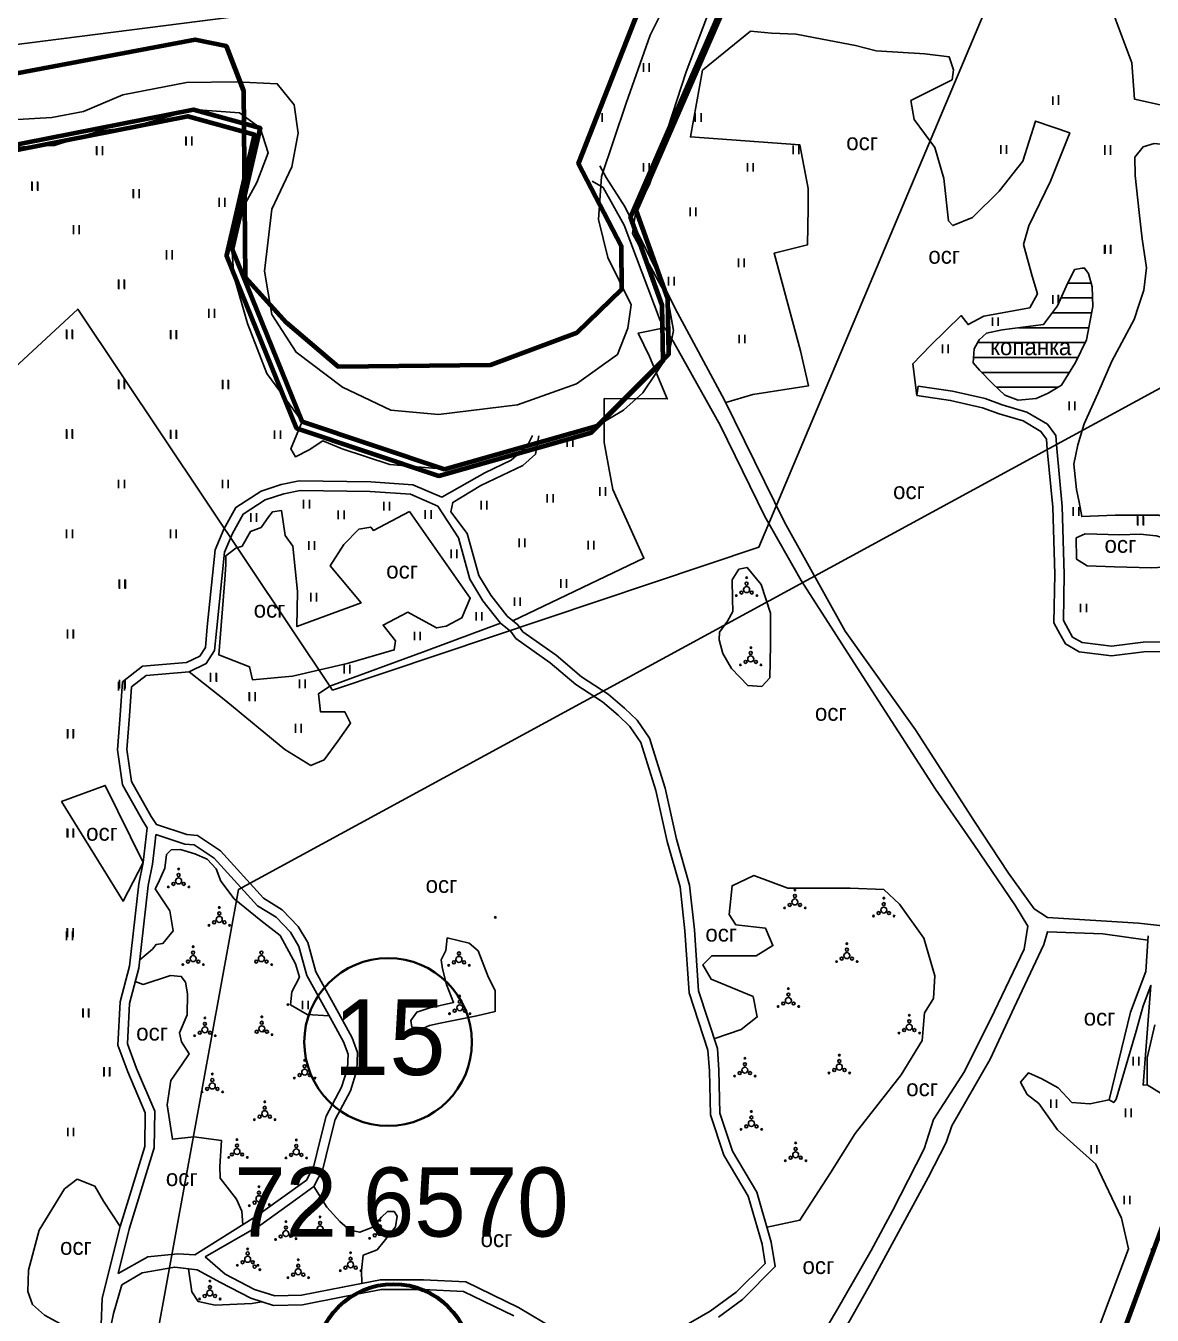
# Model space of a CAD drawing. Header units: millimetres. Extents: x 1378883 to 1389513, y 5662980 to 5673292.
# Drawn here: x 1384450 to 1384923, y 5669167 to 5669708 of the extents above; entities that cross this region are included whole.
import ezdxf
from ezdxf.enums import TextEntityAlignment as Align

# ---------------------------------------------------------------- set-up
doc = ezdxf.new("R2010")
doc.units = ezdxf.units.MM
doc.layers.add('_5Інше', color=252, linetype='Continuous', lineweight=25)
for name, color, linetype in [('N-raion', 1, 'Continuous'), ('zona', 3, 'Continuous'), ('вулиці', 7, 'Continuous'), ('КартаСкан', 252, 'Continuous'), ('межа по генплану', 7, 'Continuous'), ('район', 6, 'Continuous')]:
    doc.layers.add(name, color=color, linetype=linetype)
picture_1 = doc.add_image_def('image1.tif', size_in_pixel=(29607, 29619))

# ---------------------------------------------------------------- blocks, each defined once
blk = doc.blocks.new('Турія')
at = {"layer": '_5Інше', "color": 5}
for points in [[(47498.65, 27418.29), (47521.91, 27419.24), (47540.9, 27425.41), (47553.71, 27426.83), (47580.29, 27434.43), (47599.69, 27432.92), (47608.3, 27426.7), (47611.65, 27416.19), (47606.86, 27403.76), (47600.65, 27392.29), (47596.34, 27378.43), (47597.3, 27364.57), (47603.04, 27344.5), (47611.17, 27323.47), (47625.99, 27303.4), (47621.21, 27291.92), (47623.12, 27288.58), (47628.86, 27291.45), (47634.6, 27295.27), (47642.73, 27291.92), (47662.81, 27285.23), (47685.76, 27283.32), (47707.76, 27289.06), (47731.19, 27296.23), (47749.84, 27301.48), (47760.83, 27308.17), (47768.96, 27315.34), (47779.96, 27331.59), (47781.87, 27341.63), (47779.48, 27355.01), (47764.66, 27382.26), (47766.09, 27391.81), (47771.83, 27402.81), (47787.13, 27450.12), (47797.65, 27477.84)], [(47783.01, 27487.56), (47772.03, 27465.62), (47761.93, 27437.09), (47751.7, 27406.25), (47750.37, 27388.12), (47754.35, 27372.21), (47764.08, 27352.32), (47762.76, 27342.59), (47758.33, 27331.54), (47741.08, 27319.16), (47716.32, 27310.32), (47683.14, 27306.34), (47663.24, 27308.11), (47642.9, 27317.83), (47623.44, 27332.42), (47613.26, 27348.34), (47610.17, 27366.46), (47613.26, 27392.55), (47621.67, 27410.23), (47624.32, 27424.37), (47622.55, 27436.31), (47615.47, 27445.15), (47598.23, 27446.04), (47577.44, 27445.67), (47550.71, 27440.58), (47534.16, 27433.58), (47520.8, 27431.03), (47503.93, 27430.08)]]:
    blk.add_lwpolyline(points, dxfattribs=at)
blk = doc.blocks.new('ТуріяПрибер')
at = {"layer": '_5Інше', "color": 160}
for points in [[(47740, 27508), (47474, 27474), (47179, 27319), (46966, 26847), (47023, 26821), (47000, 26754), (46939, 26743), (46974, 26633), (46879, 26481), (46913, 26470), (46880, 26373), (46921, 26348)], [(46768, 24208), (46922, 24778), (46918, 24781), (46924, 24984), (46963, 24986), (46960, 25058), (46917, 25059), (46916, 25122), (47042, 25306), (47065, 25943), (47093, 25540), (47164, 25902), (47092, 25992), (47088, 26106), (46993, 26442), (47127, 26627), (47198, 27064), (47524, 27366), (47631, 27206), (47810, 27266), (47842, 27342), (47995, 27705)]]:
    blk.add_lwpolyline(points, dxfattribs=at)
blk = doc.blocks.new('ТуріяВодоох')
at = {"layer": '_5Інше', "color": 140}
blk.add_lwpolyline([(48682, 27510), (48729, 27348), (48132, 27408), (47610, 27124), (47504, 26544), (47282, 26450), (47208, 26336), (47222, 26234), (47363, 26200), (47363, 26078), (47280, 26086), (47240, 25798), (47150, 25804), (47109, 25544), (47065, 25543), (47056, 25444), (47121, 25294), (47100, 25160), (46916, 25122), (46917, 25059), (46964, 25058), (46928, 24645), (46824, 24304)], dxfattribs=at)

msp = doc.modelspace()

# ---------------------------------------------------------------- hatches: boundary and pattern name
at = {"layer": 'вулиці'}
h = msp.add_hatch(dxfattribs=at)
h.set_pattern_fill('LINE', scale=50, style=0)
h.set_pattern_definition([(0, (1336914.5845, 5642237.546), (0, 6.25), [])])
h.paths.add_polyline_path([(1384890.36, 5669566.67), (1384894.9, 5669576.16), (1384897.59, 5669590.17), (1384897.31, 5669598.52), (1384895.75, 5669604.04), (1384893.91, 5669606.45), (1384889.94, 5669605.74), (1384886.4, 5669598.66), (1384882.71, 5669590.45), (1384876.9, 5669582.67), (1384859.61, 5669580.4), (1384852.95, 5669578.99), (1384849.84, 5669576.16), (1384847.85, 5669572.47), (1384847.43, 5669566.53), (1384849.98, 5669563.42), (1384855.65, 5669557.75), (1384860.61, 5669552.94), (1384866.27, 5669550.82), (1384873.78, 5669551.52), (1384878.89, 5669553.79), (1384884.41, 5669557.19)])

# ---------------------------------------------------------------- linework, layer by layer
at = {"layer": 'N-raion', "color": 1, "lineweight": 35}
msp.add_circle((1384601.72, 5669281.36), 35.2, dxfattribs=at)
at = {"layer": 'zona', "color": 3, "lineweight": 60}
msp.add_circle((1384603.96, 5669147.21), 32.54, dxfattribs=at)
at = {"layer": 'вулиці', "color": 7}
for p, q in [((1384708.9, 5669688.77), (1384708.9, 5669692.37)), ((1384711.3, 5669688.77), (1384711.3, 5669692.37)), ((1384880.81, 5669674.84), (1384880.81, 5669678.44)), ((1384883.21, 5669674.84), (1384883.21, 5669678.44)), ((1384883.21, 5669674.84), (1384883.21, 5669678.44)), ((1384883.23, 5669675.34), (1384883.23, 5669678.94)), ((1384689.21, 5669667.76), (1384689.21, 5669671.36)), ((1384691.61, 5669667.76), (1384691.61, 5669671.36)), ((1384730.71, 5669667.82), (1384730.71, 5669671.42)), ((1384733.11, 5669667.82), (1384733.11, 5669671.42)), ((1384771.76, 5669654.18), (1384771.76, 5669657.78)), ((1384774.16, 5669654.18), (1384774.16, 5669657.78)), ((1384859.01, 5669654.38), (1384859.01, 5669657.98)), ((1384861.41, 5669654.38), (1384861.41, 5669657.98)), ((1384902.62, 5669653.88), (1384902.62, 5669657.48)), ((1384902.62, 5669653.88), (1384902.62, 5669657.48)), ((1384902.65, 5669654.38), (1384902.65, 5669657.98)), ((1384905.02, 5669653.88), (1384905.02, 5669657.48)), ((1384905.02, 5669653.88), (1384905.02, 5669657.48)), ((1384905.05, 5669654.38), (1384905.05, 5669657.98)), ((1384708.93, 5669646.85), (1384708.93, 5669650.45)), ((1384711.33, 5669646.85), (1384711.33, 5669650.45)), ((1384752.57, 5669646.85), (1384752.57, 5669650.45)), ((1384752.57, 5669646.85), (1384752.57, 5669650.45)), ((1384754.97, 5669646.85), (1384754.97, 5669650.45)), ((1384754.97, 5669646.85), (1384754.97, 5669650.45)), ((1384728.53, 5669628.21), (1384728.53, 5669631.81)), ((1384728.53, 5669628.21), (1384728.53, 5669631.81)), ((1384730.93, 5669628.21), (1384730.93, 5669631.81)), ((1384730.93, 5669628.21), (1384730.93, 5669631.81)), ((1384902.57, 5669612.36), (1384902.57, 5669615.96)), ((1384902.75, 5669612.49), (1384902.75, 5669616.09)), ((1384902.75, 5669612.49), (1384902.75, 5669616.09)), ((1384904.97, 5669612.36), (1384904.97, 5669615.96)), ((1384905.15, 5669612.49), (1384905.15, 5669616.09)), ((1384905.15, 5669612.49), (1384905.15, 5669616.09)), ((1384748.78, 5669606.72), (1384748.78, 5669610.32)), ((1384748.78, 5669606.72), (1384748.78, 5669610.32)), ((1384751.18, 5669606.72), (1384751.18, 5669610.32)), ((1384751.18, 5669606.72), (1384751.18, 5669610.32)), ((1384719.39, 5669599.06), (1384719.39, 5669602.66)), ((1384719.39, 5669599.06), (1384719.39, 5669602.66)), ((1384721.79, 5669599.06), (1384721.79, 5669602.66)), ((1384721.79, 5669599.06), (1384721.79, 5669602.66)), ((1384880.76, 5669591.4), (1384880.76, 5669595)), ((1384882.99, 5669591.56), (1384882.99, 5669595.16)), ((1384883.16, 5669591.4), (1384883.16, 5669595)), ((1384855.52, 5669582.07), (1384855.52, 5669585.67)), ((1384855.52, 5669582.07), (1384855.52, 5669585.67)), ((1384857.92, 5669582.07), (1384857.92, 5669585.67)), ((1384857.92, 5669582.07), (1384857.92, 5669585.67)), ((1384749.06, 5669574.76), (1384749.06, 5669578.36)), ((1384749.06, 5669574.76), (1384749.06, 5669578.36)), ((1384751.46, 5669574.76), (1384751.46, 5669578.36)), ((1384751.46, 5669574.76), (1384751.46, 5669578.36)), ((1384834.5, 5669570.61), (1384834.5, 5669574.21)), ((1384834.5, 5669570.61), (1384834.5, 5669574.21)), ((1384836.9, 5669570.61), (1384836.9, 5669574.21)), ((1384836.9, 5669570.61), (1384836.9, 5669574.21)), ((1384887.64, 5669546.74), (1384887.64, 5669550.34)), ((1384887.64, 5669546.74), (1384887.64, 5669550.34)), ((1384890.04, 5669546.74), (1384890.04, 5669550.34)), ((1384890.04, 5669546.74), (1384890.04, 5669550.34)), ((1384889.29, 5669502.35), (1384889.29, 5669505.95)), ((1384889.29, 5669502.35), (1384889.29, 5669505.95)), ((1384891.69, 5669502.35), (1384891.69, 5669505.95)), ((1384891.69, 5669502.35), (1384891.69, 5669505.95)), ((1384916.38, 5669498.51), (1384916.38, 5669502.11)), ((1384916.45, 5669498.27), (1384916.45, 5669501.87)), ((1384918.78, 5669498.51), (1384918.78, 5669502.11)), ((1384918.85, 5669498.27), (1384918.85, 5669501.87)), ((1384892.49, 5669461.82), (1384892.49, 5669465.42)), ((1384892.49, 5669461.82), (1384892.49, 5669465.42)), ((1384894.89, 5669461.82), (1384894.89, 5669465.42)), ((1384894.89, 5669461.82), (1384894.89, 5669465.42)), ((1384565.81, 5669295.1), (1384565.81, 5669298.7)), ((1384568.21, 5669295.1), (1384568.21, 5669298.7)), ((1384914.53, 5669271.49), (1384914.53, 5669275.09)), ((1384916.93, 5669271.49), (1384916.93, 5669275.09)), ((1384879.98, 5669253.69), (1384879.98, 5669257.29)), ((1384882.38, 5669253.69), (1384882.38, 5669257.29)), ((1384911.28, 5669249.83), (1384911.28, 5669253.43)), ((1384913.68, 5669249.83), (1384913.68, 5669253.43)), ((1384896.87, 5669234.5), (1384896.87, 5669238.1)), ((1384899.27, 5669234.5), (1384899.27, 5669238.1)), ((1384910.76, 5669213.23), (1384910.76, 5669216.83)), ((1384913.16, 5669213.23), (1384913.16, 5669216.83)), ((1384922.21, 5669191.1), (1384922.21, 5669194.7))]:
    msp.add_line(p, q, dxfattribs=at)
at = {"layer": 'вулиці', "color": 7, "lineweight": -2}
for p, q in [((1384479.35, 5669653.98), (1384479.35, 5669657.58)), ((1384479.4, 5669653.74), (1384479.4, 5669657.34)), ((1384481.75, 5669653.98), (1384481.75, 5669657.58)), ((1384481.8, 5669653.74), (1384481.8, 5669657.34)), ((1384516.84, 5669658.02), (1384516.84, 5669661.62)), ((1384516.89, 5669657.78), (1384516.89, 5669661.38)), ((1384519.24, 5669658.02), (1384519.24, 5669661.62)), ((1384519.29, 5669657.78), (1384519.29, 5669661.38)), ((1384452.16, 5669639.09), (1384452.16, 5669642.69)), ((1384452.2, 5669638.85), (1384452.2, 5669642.45)), ((1384454.56, 5669639.09), (1384454.56, 5669642.69)), ((1384454.6, 5669638.85), (1384454.6, 5669642.45)), ((1384494.74, 5669635.94), (1384494.74, 5669639.54)), ((1384494.79, 5669635.7), (1384494.79, 5669639.3)), ((1384497.14, 5669635.94), (1384497.14, 5669639.54)), ((1384497.19, 5669635.7), (1384497.19, 5669639.3)), ((1384530.75, 5669632.29), (1384530.75, 5669635.89)), ((1384530.8, 5669632.05), (1384530.8, 5669635.65)), ((1384533.15, 5669632.29), (1384533.15, 5669635.89)), ((1384533.2, 5669632.05), (1384533.2, 5669635.65)), ((1384469.58, 5669620.77), (1384469.58, 5669624.37)), ((1384469.63, 5669620.53), (1384469.63, 5669624.13)), ((1384471.98, 5669620.77), (1384471.98, 5669624.37)), ((1384472.03, 5669620.53), (1384472.03, 5669624.13)), ((1384508.66, 5669610.22), (1384508.66, 5669613.82)), ((1384508.7, 5669609.98), (1384508.7, 5669613.58)), ((1384511.06, 5669610.22), (1384511.06, 5669613.82)), ((1384511.1, 5669609.98), (1384511.1, 5669613.58)), ((1384488.52, 5669597.94), (1384488.52, 5669601.54)), ((1384488.52, 5669597.94), (1384488.52, 5669601.54)), ((1384488.57, 5669597.7), (1384488.57, 5669601.3)), ((1384488.57, 5669597.7), (1384488.57, 5669601.3)), ((1384488.62, 5669597.82), (1384488.62, 5669601.42)), ((1384488.62, 5669597.46), (1384488.62, 5669601.06)), ((1384490.92, 5669597.94), (1384490.92, 5669601.54)), ((1384490.92, 5669597.94), (1384490.92, 5669601.54)), ((1384490.97, 5669597.7), (1384490.97, 5669601.3)), ((1384490.97, 5669597.7), (1384490.97, 5669601.3)), ((1384491.02, 5669597.82), (1384491.02, 5669601.42)), ((1384491.02, 5669597.46), (1384491.02, 5669601.06)), ((1384526.42, 5669585.67), (1384526.42, 5669589.27)), ((1384526.46, 5669585.43), (1384526.46, 5669589.03)), ((1384528.82, 5669585.67), (1384528.82, 5669589.27)), ((1384528.86, 5669585.43), (1384528.86, 5669589.03)), ((1384466.7, 5669576.98), (1384466.7, 5669580.58)), ((1384466.75, 5669576.74), (1384466.75, 5669580.34)), ((1384466.75, 5669576.74), (1384466.75, 5669580.34)), ((1384466.8, 5669576.5), (1384466.8, 5669580.1)), ((1384466.8, 5669576.5), (1384466.8, 5669580.1)), ((1384466.85, 5669576.63), (1384466.85, 5669580.23)), ((1384469.1, 5669576.98), (1384469.1, 5669580.58)), ((1384469.15, 5669576.74), (1384469.15, 5669580.34)), ((1384469.15, 5669576.74), (1384469.15, 5669580.34)), ((1384469.2, 5669576.5), (1384469.2, 5669580.1)), ((1384469.2, 5669576.5), (1384469.2, 5669580.1)), ((1384469.25, 5669576.63), (1384469.25, 5669580.23)), ((1384510.39, 5669576.74), (1384510.39, 5669580.34)), ((1384510.43, 5669576.5), (1384510.43, 5669580.1)), ((1384510.43, 5669576.5), (1384510.43, 5669580.1)), ((1384510.48, 5669576.63), (1384510.48, 5669580.23)), ((1384512.79, 5669576.74), (1384512.79, 5669580.34)), ((1384512.83, 5669576.5), (1384512.83, 5669580.1)), ((1384512.83, 5669576.5), (1384512.83, 5669580.1)), ((1384512.88, 5669576.63), (1384512.88, 5669580.23)), ((1384488.52, 5669556.03), (1384488.52, 5669559.63)), ((1384488.57, 5669555.79), (1384488.57, 5669559.39)), ((1384488.57, 5669555.79), (1384488.57, 5669559.39)), ((1384488.57, 5669555.79), (1384488.57, 5669559.39)), ((1384488.62, 5669555.55), (1384488.62, 5669559.15)), ((1384488.66, 5669555.67), (1384488.66, 5669559.27)), ((1384490.92, 5669556.03), (1384490.92, 5669559.63)), ((1384490.97, 5669555.79), (1384490.97, 5669559.39)), ((1384490.97, 5669555.79), (1384490.97, 5669559.39)), ((1384490.97, 5669555.79), (1384490.97, 5669559.39)), ((1384491.02, 5669555.55), (1384491.02, 5669559.15)), ((1384491.06, 5669555.67), (1384491.06, 5669559.27)), ((1384532.21, 5669555.79), (1384532.21, 5669559.39)), ((1384532.21, 5669555.79), (1384532.21, 5669559.39)), ((1384532.21, 5669555.79), (1384532.21, 5669559.39)), ((1384532.25, 5669555.55), (1384532.25, 5669559.15)), ((1384532.3, 5669555.67), (1384532.3, 5669559.27)), ((1384534.61, 5669555.79), (1384534.61, 5669559.39)), ((1384534.61, 5669555.79), (1384534.61, 5669559.39)), ((1384534.61, 5669555.79), (1384534.61, 5669559.39)), ((1384534.61, 5669555.79), (1384534.61, 5669559.39)), ((1384534.65, 5669555.55), (1384534.65, 5669559.15)), ((1384534.7, 5669555.67), (1384534.7, 5669559.27)), ((1384466.7, 5669535.07), (1384466.7, 5669538.67)), ((1384466.75, 5669534.83), (1384466.75, 5669538.43)), ((1384466.8, 5669534.59), (1384466.8, 5669538.19)), ((1384469.1, 5669535.07), (1384469.1, 5669538.67)), ((1384469.15, 5669534.83), (1384469.15, 5669538.43)), ((1384469.2, 5669534.59), (1384469.2, 5669538.19)), ((1384510.39, 5669534.83), (1384510.39, 5669538.43)), ((1384510.43, 5669534.59), (1384510.43, 5669538.19)), ((1384512.79, 5669534.83), (1384512.79, 5669538.43)), ((1384512.83, 5669534.59), (1384512.83, 5669538.19)), ((1384554.07, 5669534.59), (1384554.07, 5669538.19)), ((1384554.07, 5669534.59), (1384554.07, 5669538.19)), ((1384556.47, 5669534.59), (1384556.47, 5669538.19)), ((1384556.47, 5669534.59), (1384556.47, 5669538.19)), ((1384676.87, 5669531.35), (1384676.87, 5669534.95)), ((1384679.27, 5669531.35), (1384679.27, 5669534.95)), ((1384488.57, 5669513.88), (1384488.57, 5669517.48)), ((1384490.97, 5669513.88), (1384490.97, 5669517.48)), ((1384532.21, 5669513.88), (1384532.21, 5669517.48)), ((1384532.21, 5669513.88), (1384532.21, 5669517.48)), ((1384534.61, 5669513.88), (1384534.61, 5669517.48)), ((1384534.61, 5669513.88), (1384534.61, 5669517.48)), ((1384668.56, 5669507.87), (1384668.56, 5669511.47)), ((1384670.96, 5669507.87), (1384670.96, 5669511.47)), ((1384690.64, 5669510.72), (1384690.64, 5669514.32)), ((1384693.04, 5669510.72), (1384693.04, 5669514.32)), ((1384566.25, 5669505.46), (1384566.25, 5669509.06)), ((1384568.65, 5669505.46), (1384568.65, 5669509.06)), ((1384599.95, 5669504.59), (1384599.95, 5669508.19)), ((1384602.35, 5669504.59), (1384602.35, 5669508.19)), ((1384640.79, 5669505.03), (1384640.79, 5669508.63)), ((1384643.19, 5669505.03), (1384643.19, 5669508.63)), ((1384544.07, 5669499.81), (1384544.07, 5669503.41)), ((1384546.47, 5669499.81), (1384546.47, 5669503.41)), ((1384580.81, 5669500.9), (1384580.81, 5669504.5)), ((1384583.21, 5669500.9), (1384583.21, 5669504.5)), ((1384617.34, 5669501.11), (1384617.34, 5669504.71)), ((1384619.74, 5669501.11), (1384619.74, 5669504.71)), ((1384466.75, 5669492.92), (1384466.75, 5669496.52)), ((1384469.15, 5669492.92), (1384469.15, 5669496.52)), ((1384510.39, 5669492.92), (1384510.39, 5669496.52)), ((1384512.79, 5669492.92), (1384512.79, 5669496.52)), ((1384568.42, 5669488.08), (1384568.42, 5669491.68)), ((1384570.82, 5669488.08), (1384570.82, 5669491.68)), ((1384656.69, 5669489.14), (1384656.69, 5669492.74)), ((1384659.09, 5669489.14), (1384659.09, 5669492.74)), ((1384685.65, 5669488.19), (1384685.65, 5669491.79)), ((1384688.05, 5669488.19), (1384688.05, 5669491.79)), ((1384628.21, 5669484.61), (1384628.21, 5669488.21)), ((1384630.61, 5669484.61), (1384630.61, 5669488.21)), ((1384488.74, 5669472.04), (1384488.74, 5669475.64)), ((1384488.89, 5669471.96), (1384488.89, 5669475.56)), ((1384488.89, 5669471.96), (1384488.89, 5669475.56)), ((1384488.94, 5669471.72), (1384488.94, 5669475.32)), ((1384488.94, 5669471.72), (1384488.94, 5669475.32)), ((1384488.94, 5669471.72), (1384488.94, 5669475.32)), ((1384488.99, 5669471.84), (1384488.99, 5669475.44)), ((1384491.14, 5669472.04), (1384491.14, 5669475.64)), ((1384491.29, 5669471.96), (1384491.29, 5669475.56)), ((1384491.29, 5669471.96), (1384491.29, 5669475.56)), ((1384491.34, 5669471.72), (1384491.34, 5669475.32)), ((1384491.34, 5669471.72), (1384491.34, 5669475.32)), ((1384491.34, 5669471.72), (1384491.34, 5669475.32)), ((1384491.34, 5669471.72), (1384491.34, 5669475.32)), ((1384491.39, 5669471.84), (1384491.39, 5669475.44)), ((1384674.26, 5669472.07), (1384674.26, 5669475.67)), ((1384676.66, 5669472.07), (1384676.66, 5669475.67)), ((1384569.29, 5669466.36), (1384569.29, 5669469.96)), ((1384571.69, 5669466.36), (1384571.69, 5669469.96)), ((1384654.79, 5669464.48), (1384654.79, 5669468.08)), ((1384657.19, 5669464.48), (1384657.19, 5669468.08)), ((1384638.64, 5669458.33), (1384638.64, 5669461.93)), ((1384641.04, 5669458.33), (1384641.04, 5669461.93)), ((1384467.07, 5669451), (1384467.07, 5669454.6)), ((1384467.07, 5669451), (1384467.07, 5669454.6)), ((1384467.07, 5669451), (1384467.07, 5669454.6)), ((1384467.12, 5669450.76), (1384467.12, 5669454.36)), ((1384467.17, 5669450.89), (1384467.17, 5669454.49)), ((1384469.47, 5669451), (1384469.47, 5669454.6)), ((1384469.47, 5669451), (1384469.47, 5669454.6)), ((1384469.47, 5669451), (1384469.47, 5669454.6)), ((1384469.47, 5669451), (1384469.47, 5669454.6)), ((1384469.52, 5669450.76), (1384469.52, 5669454.36)), ((1384469.57, 5669450.89), (1384469.57, 5669454.49)), ((1384612.77, 5669450.08), (1384612.77, 5669453.68)), ((1384615.17, 5669450.08), (1384615.17, 5669453.68)), ((1384527.17, 5669432.84), (1384527.17, 5669436.44)), ((1384527.21, 5669432.6), (1384527.21, 5669436.2)), ((1384529.57, 5669432.84), (1384529.57, 5669436.44)), ((1384529.61, 5669432.6), (1384529.61, 5669436.2)), ((1384583.2, 5669436.18), (1384583.2, 5669439.78)), ((1384585.6, 5669436.18), (1384585.6, 5669439.78)), ((1384488.57, 5669428.97), (1384488.57, 5669432.57)), ((1384488.57, 5669428.97), (1384488.57, 5669432.57)), ((1384488.94, 5669429.81), (1384488.94, 5669433.41)), ((1384488.94, 5669429.81), (1384488.94, 5669433.41)), ((1384490.97, 5669428.97), (1384490.97, 5669432.57)), ((1384490.97, 5669428.97), (1384490.97, 5669432.57)), ((1384491.34, 5669429.81), (1384491.34, 5669433.41)), ((1384491.34, 5669429.81), (1384491.34, 5669433.41)), ((1384564.49, 5669430.02), (1384564.49, 5669433.62)), ((1384566.89, 5669430.02), (1384566.89, 5669433.62)), ((1384543.44, 5669424.71), (1384543.44, 5669428.31)), ((1384543.49, 5669424.47), (1384543.49, 5669428.07)), ((1384545.84, 5669424.71), (1384545.84, 5669428.31)), ((1384545.89, 5669424.47), (1384545.89, 5669428.07)), ((1384562.78, 5669411.37), (1384562.78, 5669414.97)), ((1384562.83, 5669411.13), (1384562.83, 5669414.73)), ((1384565.18, 5669411.37), (1384565.18, 5669414.97)), ((1384565.23, 5669411.13), (1384565.23, 5669414.73)), ((1384467.07, 5669409.09), (1384467.07, 5669412.69)), ((1384467.07, 5669409.09), (1384467.07, 5669412.69)), ((1384467.12, 5669408.85), (1384467.12, 5669412.45)), ((1384467.24, 5669409.17), (1384467.24, 5669412.77)), ((1384469.47, 5669409.09), (1384469.47, 5669412.69)), ((1384469.47, 5669409.09), (1384469.47, 5669412.69)), ((1384469.52, 5669408.85), (1384469.52, 5669412.45)), ((1384469.64, 5669409.17), (1384469.64, 5669412.77)), ((1384467.03, 5669367.42), (1384467.03, 5669371.02)), ((1384467.07, 5669367.18), (1384467.07, 5669370.78)), ((1384467.07, 5669367.18), (1384467.07, 5669370.78)), ((1384467.12, 5669367.31), (1384467.12, 5669370.91)), ((1384467.24, 5669367.26), (1384467.24, 5669370.86)), ((1384469.43, 5669367.42), (1384469.43, 5669371.02)), ((1384469.47, 5669367.18), (1384469.47, 5669370.78)), ((1384469.47, 5669367.18), (1384469.47, 5669370.78)), ((1384469.52, 5669367.31), (1384469.52, 5669370.91)), ((1384469.64, 5669367.26), (1384469.64, 5669370.86)), ((1384466.75, 5669324.19), (1384466.75, 5669327.79)), ((1384466.75, 5669324.19), (1384466.75, 5669327.79)), ((1384467.03, 5669325.51), (1384467.03, 5669329.11)), ((1384467.03, 5669325.51), (1384467.03, 5669329.11)), ((1384467.12, 5669325.4), (1384467.12, 5669329)), ((1384469.15, 5669324.19), (1384469.15, 5669327.79)), ((1384469.15, 5669324.19), (1384469.15, 5669327.79)), ((1384469.43, 5669325.51), (1384469.43, 5669329.11)), ((1384469.43, 5669325.51), (1384469.43, 5669329.11)), ((1384469.52, 5669325.4), (1384469.52, 5669329)), ((1384473.57, 5669291.9), (1384473.57, 5669295.5)), ((1384473.62, 5669291.66), (1384473.62, 5669295.26)), ((1384475.97, 5669291.9), (1384475.97, 5669295.5)), ((1384476.02, 5669291.66), (1384476.02, 5669295.26)), ((1384482.31, 5669267.11), (1384482.31, 5669270.71)), ((1384482.36, 5669266.87), (1384482.36, 5669270.47)), ((1384482.48, 5669267.19), (1384482.48, 5669270.79)), ((1384484.71, 5669267.11), (1384484.71, 5669270.71)), ((1384484.76, 5669266.87), (1384484.76, 5669270.47)), ((1384484.88, 5669267.19), (1384484.88, 5669270.79)), ((1384467.2, 5669241.77), (1384467.2, 5669245.37)), ((1384467.2, 5669241.77), (1384467.2, 5669245.37)), ((1384469.6, 5669241.77), (1384469.6, 5669245.37)), ((1384469.6, 5669241.77), (1384469.6, 5669245.37))]:
    msp.add_line(p, q, dxfattribs=at)
at = {"layer": 'вулиці', "color": 7}
for points in [[(1384910.44, 5669763.44), (1384994.92, 5669748.26), (1384995.62, 5669734.49), (1384989.61, 5669732.02), (1384976.54, 5669687.88), (1384966.99, 5669671.29), (1384958.16, 5669667.76), (1384915.04, 5669677.29), (1384913.98, 5669692.47), (1384907.26, 5669710.48), (1384903.02, 5669723.9), (1384901.96, 5669735.19), (1384910.44, 5669763.44)], [(1384839.15, 5669689.55), (1384837.33, 5669695), (1384827.11, 5669696.26), (1384806.67, 5669697.52), (1384797.99, 5669699.76), (1384783.99, 5669702.41), (1384773.07, 5669704.51), (1384762.64, 5669704.93), (1384753.82, 5669705.77), (1384733.66, 5669689.4), (1384728.62, 5669661.43), (1384774.58, 5669658.15), (1384778.08, 5669639.83), (1384778.08, 5669631.58), (1384777.76, 5669616.07), (1384763.81, 5669612.59), (1384774.9, 5669571.58), (1384778.2, 5669556.85), (1384754.87, 5669553.33), (1384743.49, 5669549.87)], [(1384839.15, 5669689.55), (1384838.6, 5669685.47), (1384821.2, 5669676.69), (1384822.64, 5669668.81), (1384831.24, 5669656.99), (1384835.01, 5669643.91), (1384836.98, 5669626.17), (1384838.78, 5669624.2), (1384847.03, 5669627.61), (1384858.32, 5669638.71), (1384868.19, 5669651.25), (1384873.57, 5669668.09), (1384887.92, 5669663.08), (1384879.85, 5669642.83), (1384870.7, 5669624.12), (1384868.55, 5669616.24), (1384872.14, 5669602.98), (1384874.34, 5669595.56), (1384871.11, 5669589.64), (1384851.87, 5669586.14), (1384845.21, 5669582.63), (1384842.34, 5669586.39), (1384829.43, 5669573.85), (1384822.07, 5669566.15), (1384823.72, 5669552.88)], [(1384907.02, 5669502.63), (1384892.94, 5669502.01), (1384891.86, 5669508.03), (1384890.69, 5669513.43), (1384889.7, 5669524.01), (1384891.32, 5669532.19), (1384894.02, 5669541), (1384899.78, 5669553.72), (1384905.54, 5669567.3), (1384914.9, 5669584.8), (1384916.97, 5669590.82), (1384919.04, 5669597.12), (1384920.12, 5669606.46), (1384918.32, 5669618.66), (1384917.06, 5669629.63), (1384915.35, 5669645.23), (1384915.26, 5669652.96), (1384918.68, 5669657.28), (1384923.36, 5669658.63), (1384949.55, 5669656.11), (1384958.02, 5669656.79), (1384986.95, 5669653.06)], [(1384777.64, 5669147.79), (1384790.04, 5669168.49), (1384804.5, 5669193.87), (1384813.51, 5669210.5), (1384826.76, 5669236.47), (1384830.69, 5669248.77), (1384843.77, 5669268.96), (1384856.34, 5669294.32), (1384868.77, 5669320.36), (1384870.29, 5669330.04), (1384865.2, 5669338.52), (1384847.68, 5669364.24), (1384831.54, 5669387.49), (1384804.84, 5669429), (1384775.08, 5669475.1), (1384759.96, 5669502.09), (1384741.08, 5669540.38), (1384721.53, 5669575.41), (1384715.89, 5669584.3), (1384700.79, 5669624.37), (1384691.95, 5669640.16), (1384687.37, 5669642.87)], [(1384849.84, 5669576.16), (1384852.95, 5669578.99), (1384859.61, 5669580.4), (1384876.9, 5669582.67), (1384882.71, 5669590.45), (1384886.4, 5669598.66), (1384889.94, 5669605.74), (1384893.91, 5669606.45), (1384895.75, 5669604.04), (1384897.31, 5669598.52), (1384897.59, 5669590.17), (1384894.9, 5669576.16), (1384890.36, 5669566.67), (1384884.41, 5669557.19), (1384878.89, 5669553.79), (1384873.78, 5669551.52), (1384866.27, 5669550.82), (1384860.61, 5669552.94), (1384855.65, 5669557.75), (1384849.98, 5669563.42), (1384847.43, 5669566.53), (1384847.85, 5669572.47), (1384849.84, 5669576.16)], [(1384824.31, 5669556.83), (1384838.66, 5669554.68), (1384852.37, 5669551.54), (1384859.53, 5669548.9), (1384869.94, 5669545.9), (1384878.52, 5669540.79), (1384882.09, 5669536.03), (1384882.45, 5669530.55), (1384884.78, 5669506.17), (1384885.62, 5669477.88), (1384885.28, 5669458.4), (1384887.28, 5669454.74), (1384889.12, 5669451.41), (1384893.11, 5669449.08), (1384905.44, 5669447.58), (1384918.77, 5669449.25), (1384936.93, 5669449.42)], [(1384742.99, 5669550.87), (1384768.19, 5669499.63), (1384793.62, 5669453.9), (1384823.14, 5669412.39), (1384847.88, 5669373.96), (1384862.23, 5669352.23), (1384872.97, 5669337.33), (1384878.55, 5669333.59), (1384916.8, 5669331.21), (1384968.65, 5669325.55), (1384991.22, 5669320.67), (1384993.56, 5669323.52), (1385001.63, 5669342.19), (1385007.11, 5669350.38), (1385009.76, 5669349.26), (1385008.43, 5669343.87), (1384995.92, 5669320.97), (1385025.23, 5669311.8), (1385046.66, 5669301.19), (1385056.45, 5669295.61), (1385070.56, 5669291.74), (1385090.78, 5669290.72), (1385097.16, 5669290.83)], [(1384823.72, 5669552.88), (1384837.92, 5669550.75), (1384851.23, 5669547.69), (1384858.28, 5669545.09), (1384868.34, 5669542.2), (1384875.79, 5669537.75), (1384878.18, 5669534.58), (1384878.46, 5669530.23), (1384880.79, 5669505.92), (1384881.62, 5669477.85), (1384881.27, 5669457.41), (1384883.78, 5669452.82), (1384886.15, 5669448.51), (1384891.81, 5669445.21), (1384905.45, 5669443.55), (1384919.04, 5669445.25), (1384937.24, 5669445.42)], [(1384665.06, 5669535.86), (1384663.66, 5669528.26), (1384658.22, 5669523.45), (1384640.61, 5669515.08), (1384628.88, 5669507.96), (1384628.04, 5669503.98), (1384634.96, 5669494.89), (1384639.78, 5669477.31), (1384644.81, 5669468.94), (1384651.72, 5669460.14), (1384656.17, 5669456.57), (1384658.22, 5669453.65), (1384672.26, 5669443.82), (1384682.97, 5669434.72), (1384694.08, 5669427.39), (1384700.99, 5669421.53), (1384706.23, 5669416.5), (1384711.47, 5669408.97), (1384717.98, 5669387.96), (1384722.8, 5669366.54), (1384728.25, 5669347.28), (1384730.34, 5669328.44), (1384732.02, 5669302.8), (1384739.98, 5669278.69), (1384740.61, 5669269.48), (1384741.03, 5669251.48), (1384746.27, 5669235.48), (1384756.54, 5669218.31), (1384762.62, 5669197.38), (1384764.3, 5669187.04), (1384750.47, 5669173.23), (1384740.41, 5669165.9)], [(1384500.5, 5669371.37), (1384498.82, 5669374.01), (1384490.16, 5669389.43), (1384488.03, 5669404.08), (1384489.15, 5669418.63), (1384490.15, 5669432.56), (1384498.57, 5669439.17), (1384517.11, 5669440.76), (1384522.6, 5669443.4), (1384524.98, 5669447.07), (1384525.79, 5669455.7), (1384529.12, 5669488.02), (1384532.74, 5669496.67), (1384537.85, 5669505.85), (1384548.4, 5669512.64), (1384556.84, 5669515.45), (1384564.39, 5669516.96), (1384594.4, 5669516.59), (1384612.12, 5669515.34), (1384624.21, 5669510.09)], [(1384524.86, 5669191.23), (1384548.27, 5669204.67), (1384562.81, 5669215.04), (1384570.56, 5669220.7), (1384574.3, 5669227.92), (1384577.07, 5669239.4), (1384579.42, 5669248.8), (1384585.91, 5669260.93), (1384588.58, 5669269.59), (1384588.91, 5669276.92), (1384586.69, 5669283.14), (1384580.9, 5669293.66), (1384571.34, 5669310.88), (1384568, 5669323.1), (1384563.89, 5669329.88), (1384557.2, 5669336.94), (1384549.41, 5669341.72), (1384531.33, 5669361.61), (1384521.69, 5669368.14), (1384517.18, 5669368.45), (1384504.43, 5669372.65), (1384502.25, 5669376.06), (1384494.01, 5669390.74), (1384492.06, 5669404.21), (1384493.14, 5669418.34), (1384494.01, 5669430.51), (1384500.1, 5669435.29), (1384518.18, 5669436.84), (1384525.34, 5669440.28), (1384528.87, 5669445.72), (1384529.77, 5669455.31), (1384533.04, 5669487.02), (1384536.35, 5669494.92), (1384540.86, 5669503.03), (1384550.14, 5669509), (1384557.87, 5669511.57), (1384564.76, 5669512.95), (1384594.24, 5669512.6), (1384611.16, 5669511.4), (1384622.61, 5669506.42)], [(1384622.61, 5669506.42), (1384631.31, 5669493.09), (1384636.07, 5669475.72), (1384641.51, 5669466.66), (1384648.86, 5669457.31), (1384653.22, 5669453.81), (1384655.35, 5669450.78), (1384669.81, 5669440.65), (1384680.57, 5669431.51), (1384691.68, 5669424.18), (1384698.31, 5669418.56), (1384703.18, 5669413.89), (1384707.83, 5669407.19), (1384714.11, 5669386.93), (1384718.92, 5669365.55), (1384724.31, 5669346.51), (1384726.36, 5669328.09), (1384728.06, 5669302.03), (1384736.03, 5669277.92), (1384736.61, 5669269.3), (1384737.04, 5669250.8), (1384742.61, 5669233.81), (1384752.84, 5669216.7), (1384758.71, 5669196.5), (1384760.02, 5669188.42), (1384747.86, 5669176.28), (1384737.01, 5669168.37)], [(1384610.72, 5669504.11), (1384636.24, 5669467.75), (1384632.69, 5669459.48), (1384626.08, 5669455.94), (1384622.06, 5669455.23), (1384610.01, 5669461.85), (1384599.61, 5669456.41), (1384604.81, 5669449.8), (1384604.33, 5669446.03), (1384584.48, 5669440.36), (1384561.56, 5669434.93), (1384544.78, 5669433.51), (1384543.59, 5669438.94), (1384530.6, 5669443.9), (1384533.15, 5669475.53), (1384533.64, 5669481.9), (1384533.64, 5669485.57), (1384537.81, 5669488.76), (1384540.51, 5669489.61), (1384543.94, 5669495.73), (1384548.35, 5669497.45), (1384551.66, 5669501.98), (1384553.13, 5669503.94), (1384556.93, 5669504.55), (1384558.52, 5669494.02), (1384561.71, 5669489.61), (1384563.67, 5669470.51), (1384563.42, 5669455.82), (1384590.39, 5669465.74), (1384577.4, 5669481.29), (1384583.16, 5669490.23), (1384589.41, 5669496.71), (1384594.43, 5669497.57), (1384595.53, 5669496.22), (1384610.72, 5669504.11)], [(1384907.02, 5669502.63), (1384925.27, 5669502.63), (1384936.39, 5669497.99), (1384942.36, 5669492.19), (1384945.35, 5669479.76), (1384945.52, 5669461.86), (1384945.85, 5669453.74), (1384947.17, 5669450.29)], [(1384917.48, 5669494.6), (1384908.93, 5669494.39), (1384894.44, 5669494.7), (1384890.68, 5669493.03), (1384890.77, 5669484.15), (1384895.17, 5669481.27), (1384906.75, 5669480.96), (1384922.18, 5669480.43), (1384930.31, 5669480.85), (1384935.1, 5669482.83), (1384934.17, 5669488.14), (1384930.62, 5669492.1), (1384924.16, 5669493.97), (1384917.48, 5669494.6)], [(1384749.01, 5669479.95), (1384752.45, 5669480.64), (1384758.36, 5669473.5), (1384762.21, 5669461.42), (1384762.21, 5669447.96), (1384761.93, 5669434.23), (1384758.63, 5669430.66), (1384752.72, 5669431.07), (1384745.85, 5669438.21), (1384742.27, 5669444.53), (1384740.76, 5669450.29), (1384740.9, 5669453.45), (1384744.2, 5669458.12), (1384746.4, 5669462.1), (1384746.26, 5669467.46), (1384746.12, 5669475.42), (1384749.01, 5669479.95)], [(1384520.51, 5669192.02), (1384546.11, 5669208.04), (1384560.46, 5669218.28), (1384567.44, 5669223.38), (1384570.53, 5669229.33), (1384573.18, 5669240.35), (1384575.66, 5669250.25), (1384582.2, 5669262.48), (1384584.61, 5669270.28), (1384584.88, 5669276.32), (1384583.03, 5669281.5), (1384577.4, 5669291.73), (1384567.61, 5669309.36), (1384564.29, 5669321.5), (1384560.69, 5669327.44), (1384554.65, 5669333.81), (1384546.83, 5669338.61), (1384528.7, 5669358.57), (1384520.34, 5669364.22), (1384516.41, 5669364.49), (1384504.2, 5669368.51)], [(1384576.79, 5669292.32), (1384567.77, 5669292.98), (1384560.72, 5669296.99), (1384561.32, 5669302.45), (1384564.49, 5669308.65), (1384562.78, 5669314.23), (1384556.45, 5669326.04), (1384548.31, 5669332.36), (1384537.1, 5669341.52), (1384531.51, 5669348.93), (1384529.51, 5669354.04), (1384525.73, 5669358.13), (1384520.56, 5669360.33), (1384514.5, 5669362.16), (1384510.66, 5669362.03), (1384508.64, 5669360.08), (1384507.95, 5669354.41), (1384505.24, 5669348.05), (1384503.98, 5669345.72), (1384510.09, 5669336.44), (1384511.5, 5669328.07), (1384507.18, 5669322.79), (1384504.27, 5669322.26), (1384502.77, 5669320.41), (1384497.47, 5669315.93)], [(1384760.88, 5669203.69), (1384774.6, 5669206.53), (1384787.44, 5669226.39), (1384797.76, 5669242.99), (1384817.14, 5669267.63), (1384825.95, 5669282.03), (1384826.96, 5669293.59), (1384830.73, 5669299.63), (1384831.24, 5669309.18), (1384826.71, 5669325.02), (1384816.37, 5669339.19), (1384809.82, 5669345.48), (1384795.73, 5669345.98), (1384778.87, 5669345.98), (1384769.55, 5669345.98), (1384755.21, 5669351.26), (1384746.15, 5669346.99), (1384744.89, 5669334.92), (1384747.66, 5669330.64), (1384760.24, 5669329.14), (1384763.26, 5669321.84), (1384756.21, 5669317.57), (1384737.59, 5669317.57), (1384733.81, 5669313.8), (1384737.34, 5669307.76), (1384754.96, 5669300.47), (1384756.72, 5669291.92), (1384749.92, 5669286.64), (1384738.87, 5669282.83)], [(1384760.22, 5668931.43), (1384757.74, 5668949.15), (1384752.14, 5668984.56), (1384743.04, 5669033.44), (1384739.12, 5669055.65), (1384737.73, 5669070.46), (1384739.69, 5669095.45), (1384741.23, 5669102.85), (1384749.76, 5669112.91), (1384758.29, 5669121.99), (1384763.88, 5669125.35), (1384769.76, 5669128.56), (1384778.91, 5669138.15), (1384786.53, 5669148.32), (1384804.34, 5669180.17), (1384828.44, 5669224.47), (1384836.07, 5669239.12), (1384838.41, 5669246.16), (1384854.47, 5669274.2), (1384864.65, 5669295.89), (1384876.99, 5669322.37), (1384878.55, 5669327.64), (1384901.83, 5669326.86), (1384920.72, 5669324.17)], [(1384624, 5669315.81), (1384625.92, 5669319.75), (1384626.56, 5669325.08), (1384635.73, 5669322.84), (1384639.57, 5669319.64), (1384643.52, 5669309.2), (1384646.61, 5669302.91), (1384646.72, 5669296.52), (1384646.61, 5669294.18), (1384638.93, 5669292.36), (1384623.57, 5669289.27), (1384619.09, 5669288.32), (1384616.53, 5669287.14), (1384614.08, 5669287.46), (1384611.73, 5669287.57), (1384611.3, 5669290.45), (1384613.76, 5669293.86), (1384619.3, 5669295.67), (1384629.22, 5669298.01), (1384626.24, 5669305.58), (1384624.53, 5669312.08), (1384624, 5669315.81)], [(1384920.83, 5669326), (1384919.88, 5669310.97), (1384913.43, 5669293.96), (1384904.53, 5669257.07), (1384906.39, 5669255.94), (1384907.36, 5669257.4), (1384915.83, 5669285.93), (1384918.79, 5669296.52), (1384921.99, 5669305.17), (1384918.68, 5669263.27), (1384920.47, 5669263.39)], [(1384495.58, 5669306.79), (1384498.87, 5669305.56), (1384510.42, 5669309.25), (1384514.89, 5669308.93), (1384516.58, 5669306.47), (1384517.49, 5669301.67), (1384517.36, 5669292.78), (1384514.19, 5669285.29), (1384514.95, 5669281.49), (1384518.25, 5669276.42), (1384515.2, 5669272.11), (1384510.5, 5669265.26), (1384508.98, 5669255.02), (1384511.14, 5669240.56), (1384520.15, 5669241.58), (1384531.7, 5669240.05), (1384531.07, 5669229.15), (1384531.19, 5669224.2), (1384538.09, 5669215.35), (1384540.36, 5669210.29), (1384540.71, 5669204.65)], [(1384926.31, 5669259.74), (1384920.47, 5669263.39), (1384920.45, 5669274.69), (1384923.6, 5669288.56)], [(1384904.53, 5669257.07), (1384896.41, 5669255.39), (1384888.82, 5669256.02), (1384883.12, 5669262.13), (1384876.16, 5669265.93), (1384870.67, 5669268.46), (1384867.3, 5669264.45), (1384870.04, 5669259.4), (1384874.89, 5669255.6), (1384882.82, 5669244.46), (1384898.91, 5669230.03), (1384909.64, 5669207.36), (1384912.53, 5669194.58), (1384897.24, 5669153.61)], [(1384570.56, 5669220.7), (1384576.01, 5669212.09), (1384581.4, 5669206.03), (1384585.64, 5669202.38), (1384589.78, 5669201.51), (1384595.26, 5669203.63), (1384598.92, 5669207.76), (1384601.52, 5669210.26), (1384604.21, 5669210.26), (1384605.46, 5669208.24), (1384604.89, 5669203.72), (1384600.07, 5669197.72), (1384597.09, 5669194.07), (1384591.31, 5669191.86), (1384590.6, 5669185.4), (1384590.75, 5669179.98)], [(1384488.4, 5669184.22), (1384500.84, 5669191.18), (1384513.39, 5669192.38), (1384520.51, 5669192.02)], [(1384524.86, 5669191.23), (1384533.28, 5669183.94), (1384545.57, 5669177.47), (1384554.14, 5669174.72), (1384565.4, 5669175.03), (1384582.63, 5669178.37), (1384598.52, 5669181.51), (1384616.56, 5669181.51), (1384634.35, 5669180.61), (1384656.44, 5669169.89), (1384671.97, 5669160.62), (1384687.27, 5669154.83), (1384700.17, 5669154.04), (1384710.23, 5669155.77), (1384725.05, 5669161.52), (1384737.01, 5669168.37)], [(1384485.38, 5669162.6), (1384486.4, 5669167.37), (1384489.98, 5669179.38), (1384498.5, 5669184.49), (1384512.14, 5669186.88), (1384521.52, 5669185.68), (1384531.4, 5669180.41), (1384544.02, 5669173.77), (1384553.56, 5669170.7), (1384565.84, 5669171.04), (1384583.39, 5669174.45), (1384598.91, 5669177.51), (1384616.46, 5669177.51), (1384633.34, 5669176.66), (1384654.54, 5669166.37)], [(1384517.93, 5669186.14), (1384519.35, 5669176.41), (1384522.03, 5669172.38), (1384529.17, 5669170.83), (1384544.46, 5669171.56), (1384548.63, 5669172.29)]]:
    msp.add_lwpolyline(points, dxfattribs=at)
at = {"layer": 'вулиці', "color": 7, "lineweight": -2}
for points in [[(1384742.99, 5669550.87), (1384722.31, 5669589.39), (1384701.23, 5669631.88), (1384693.29, 5669644.32), (1384690.57, 5669649.31)], [(1384654.13, 5669458.21), (1384709.1, 5669484.52), (1384696.12, 5669513.43), (1384692.46, 5669533.14), (1384692.46, 5669551.57), (1384718.9, 5669551.44), (1384711.41, 5669569.23), (1384706.72, 5669579.05), (1384717.77, 5669581.33)], [(1384824.31, 5669556.83), (1384823.72, 5669552.88)], [(1384624.21, 5669510.09), (1384642.3, 5669520.37), (1384653.4, 5669525.72), (1384660.08, 5669531.51), (1384662.4, 5669536.05)], [(1384518.18, 5669436.84), (1384533.59, 5669424.57), (1384558.38, 5669404.15), (1384569.25, 5669397.42), (1384574.9, 5669399.81), (1384580.55, 5669407.63), (1384585.99, 5669415.23), (1384583.6, 5669420.01), (1384573.38, 5669420.01), (1384572.51, 5669427.61), (1384577.29, 5669430.8), (1384617.73, 5669445.63), (1384648.86, 5669457.31)], [(1384464.63, 5669382.32), (1384482.96, 5669389.13), (1384498.87, 5669356.71), (1384490.43, 5669340.5), (1384464.63, 5669382.32)], [(1384481.27, 5669162.55), (1384481.69, 5669173.84), (1384489.2, 5669203.9), (1384499.52, 5669237.52), (1384499.71, 5669251.58), (1384492.39, 5669268.83), (1384488.25, 5669279.99), (1384489.19, 5669298.18), (1384493.13, 5669313.17), (1384497.08, 5669347.78), (1384498.87, 5669356.71), (1384500.5, 5669371.37)], [(1384488.4, 5669184.22), (1384493.05, 5669202.82), (1384503.51, 5669236.9), (1384503.72, 5669252.37), (1384496.11, 5669270.31), (1384492.29, 5669280.61), (1384493.16, 5669297.56), (1384497.07, 5669312.44), (1384501.03, 5669347.16), (1384502.82, 5669356.09), (1384503.88, 5669365.58)], [(1384503.88, 5669365.58), (1384504.2, 5669368.51)], [(1384489.2, 5669203.9), (1384482.25, 5669214.51), (1384478.61, 5669220.87), (1384471.18, 5669223.74), (1384465.88, 5669219.66), (1384455.27, 5669202.4), (1384450.73, 5669185.6), (1384450.42, 5669176.67), (1384452.39, 5669171.22), (1384457.39, 5669166.68), (1384465.44, 5669162.37), (1384476.35, 5669157.07), (1384481.95, 5669150.56), (1384487.39, 5669144.15)]]:
    msp.add_lwpolyline(points, dxfattribs=at)
at = {"layer": 'вулиці', "color": 7}
for centre, radius in [((1384752.24, 5669471.34), 1.25), ((1384752.24, 5669473.84), 0.625), ((1384752.24, 5669476.34), 0.312), ((1384747.91, 5669468.84), 0.312), ((1384750.07, 5669470.09), 0.625), ((1384754.4, 5669470.09), 0.625), ((1384756.57, 5669468.84), 0.312), ((1384753.97, 5669444.74), 0.625), ((1384754.04, 5669446.97), 0.312), ((1384749.64, 5669439.74), 0.312), ((1384751.81, 5669440.99), 0.625), ((1384753.97, 5669442.24), 1.25), ((1384756.14, 5669440.99), 0.625), ((1384758.3, 5669439.74), 0.312), ((1384513.75, 5669354.01), 0.312), ((1384511.59, 5669347.76), 0.625), ((1384513.75, 5669349.01), 1.25), ((1384513.75, 5669351.51), 0.625), ((1384515.92, 5669347.76), 0.625), ((1384509.42, 5669346.51), 0.312), ((1384518.08, 5669346.51), 0.312), ((1384772.51, 5669342.69), 0.625), ((1384772.51, 5669345.19), 0.312), ((1384530.84, 5669337.86), 0.312), ((1384768.18, 5669337.69), 0.312), ((1384770.34, 5669338.94), 0.625), ((1384772.51, 5669340.19), 1.25), ((1384774.67, 5669338.94), 0.625), ((1384776.84, 5669337.69), 0.312), ((1384809.85, 5669336.77), 1.25), ((1384809.85, 5669339.27), 0.625), ((1384809.85, 5669341.77), 0.312), ((1384528.68, 5669331.61), 0.625), ((1384530.84, 5669332.86), 1.25), ((1384530.84, 5669335.36), 0.625), ((1384533.01, 5669331.61), 0.625), ((1384646.75, 5669333.73), 0.312), ((1384805.52, 5669334.27), 0.312), ((1384807.68, 5669335.52), 0.625), ((1384812.01, 5669335.52), 0.625), ((1384814.18, 5669334.27), 0.312), ((1384526.51, 5669330.36), 0.312), ((1384535.17, 5669330.36), 0.312), ((1384519.86, 5669321.39), 0.312), ((1384794.33, 5669322.65), 0.312), ((1384517.69, 5669315.14), 0.625), ((1384519.86, 5669316.39), 1.25), ((1384519.86, 5669318.89), 0.625), ((1384522.02, 5669315.14), 0.625), ((1384546.35, 5669315.14), 0.625), ((1384548.52, 5669316.39), 1.25), ((1384548.52, 5669318.89), 0.625), ((1384550.68, 5669315.14), 0.625), ((1384629.31, 5669314.82), 0.625), ((1384631.47, 5669316.07), 1.25), ((1384631.47, 5669318.57), 0.625), ((1384633.64, 5669314.82), 0.625), ((1384790, 5669315.15), 0.312), ((1384792.16, 5669316.4), 0.625), ((1384794.33, 5669317.65), 1.25), ((1384794.33, 5669320.15), 0.625), ((1384796.49, 5669316.4), 0.625), ((1384798.66, 5669315.15), 0.312), ((1384515.53, 5669313.89), 0.312), ((1384524.19, 5669313.89), 0.312), ((1384552.85, 5669313.89), 0.312), ((1384627.14, 5669313.57), 0.312), ((1384635.8, 5669313.57), 0.312), ((1384631.82, 5669300.75), 0.312), ((1384769.79, 5669298.79), 1.25), ((1384769.79, 5669301.29), 0.625), ((1384769.79, 5669303.79), 0.312), ((1384559.64, 5669297.1), 0.312), ((1384629.66, 5669294.5), 0.625), ((1384631.82, 5669295.75), 1.25), ((1384631.82, 5669298.25), 0.625), ((1384633.99, 5669294.5), 0.625), ((1384765.46, 5669296.29), 0.312), ((1384767.63, 5669297.54), 0.625), ((1384771.96, 5669297.54), 0.625), ((1384774.12, 5669296.29), 0.312), ((1384524.8, 5669289), 0.625), ((1384524.8, 5669291.5), 0.312), ((1384548.69, 5669289.44), 0.625), ((1384548.69, 5669291.94), 0.312), ((1384627.49, 5669293.25), 0.312), ((1384636.15, 5669293.25), 0.312), ((1384820.55, 5669287.62), 1.25), ((1384820.55, 5669290.12), 0.625), ((1384820.55, 5669292.62), 0.312), ((1384520.47, 5669284), 0.312), ((1384522.64, 5669285.25), 0.625), ((1384524.8, 5669286.5), 1.25), ((1384526.97, 5669285.25), 0.625), ((1384529.13, 5669284), 0.312), ((1384546.53, 5669285.69), 0.625), ((1384548.69, 5669286.94), 1.25), ((1384549.49, 5669286.02), 0.312), ((1384550.86, 5669285.69), 0.625), ((1384553.02, 5669284.44), 0.312), ((1384816.22, 5669285.12), 0.312), ((1384818.38, 5669286.37), 0.625), ((1384822.71, 5669286.37), 0.625), ((1384824.88, 5669285.12), 0.312), ((1384566.69, 5669273.71), 0.312), ((1384751.51, 5669272.06), 0.625), ((1384751.51, 5669274.56), 0.312), ((1384791.18, 5669270.85), 1.25), ((1384791.18, 5669273.35), 0.625), ((1384791.18, 5669275.85), 0.312), ((1384527.9, 5669267.92), 0.312), ((1384564.53, 5669267.46), 0.625), ((1384566.69, 5669268.71), 1.25), ((1384566.69, 5669271.21), 0.625), ((1384568.86, 5669267.46), 0.625), ((1384747.18, 5669267.06), 0.312), ((1384749.34, 5669268.31), 0.625), ((1384751.51, 5669269.56), 1.25), ((1384753.67, 5669268.31), 0.625), ((1384755.84, 5669267.06), 0.312), ((1384786.85, 5669268.35), 0.312), ((1384789.02, 5669269.6), 0.625), ((1384793.35, 5669269.6), 0.625), ((1384795.51, 5669268.35), 0.312), ((1384525.74, 5669261.67), 0.625), ((1384527.9, 5669262.92), 1.25), ((1384527.9, 5669265.42), 0.625), ((1384530.07, 5669261.67), 0.625), ((1384562.36, 5669266.21), 0.312), ((1384571.02, 5669266.21), 0.312), ((1384523.57, 5669260.42), 0.312), ((1384532.23, 5669260.42), 0.312), ((1384549.93, 5669256.26), 0.312), ((1384547.76, 5669250.01), 0.625), ((1384549.93, 5669251.26), 1.25), ((1384549.93, 5669253.76), 0.625), ((1384552.09, 5669250.01), 0.625), ((1384754.25, 5669252.19), 0.312), ((1384545.6, 5669248.76), 0.312), ((1384554.26, 5669248.76), 0.312), ((1384749.92, 5669244.69), 0.312), ((1384752.08, 5669245.94), 0.625), ((1384754.25, 5669247.19), 1.25), ((1384754.25, 5669249.69), 0.625), ((1384756.41, 5669245.94), 0.625), ((1384758.58, 5669244.69), 0.312), ((1384538.28, 5669240.39), 0.312), ((1384563.16, 5669240.22), 0.312), ((1384536.11, 5669234.14), 0.625), ((1384538.28, 5669235.39), 1.25), ((1384538.28, 5669237.89), 0.625), ((1384540.44, 5669234.14), 0.625), ((1384561, 5669233.97), 0.625), ((1384563.16, 5669235.22), 1.25), ((1384563.16, 5669237.72), 0.625), ((1384565.33, 5669233.97), 0.625), ((1384772.84, 5669234), 1.25), ((1384772.84, 5669236.5), 0.625), ((1384772.84, 5669239), 0.312), ((1384534.82, 5669232.89), 0.312), ((1384542.61, 5669232.89), 0.312), ((1384558.83, 5669232.72), 0.312), ((1384567.49, 5669232.72), 0.312), ((1384768.51, 5669231.5), 0.312), ((1384770.68, 5669232.75), 0.625), ((1384775.01, 5669232.75), 0.625), ((1384777.17, 5669231.5), 0.312), ((1384547.5, 5669218.08), 0.625), ((1384547.5, 5669220.58), 0.312), ((1384543.47, 5669212.67), 0.312), ((1384545.63, 5669213.92), 0.625), ((1384547.5, 5669215.58), 1.25), ((1384549.67, 5669214.33), 0.625), ((1384551.83, 5669213.08), 0.312), ((1384573.16, 5669207.89), 0.312), ((1384558.79, 5669200.95), 1.25), ((1384558.79, 5669203.45), 0.625), ((1384558.79, 5669205.95), 0.312), ((1384570.99, 5669201.64), 0.625), ((1384573.16, 5669202.89), 1.25), ((1384573.16, 5669205.39), 0.625), ((1384575.32, 5669201.64), 0.625), ((1384598.27, 5669201.45), 1.25), ((1384598.27, 5669203.95), 0.625), ((1384598.27, 5669206.45), 0.312), ((1384554.46, 5669198.45), 0.312), ((1384556.62, 5669199.7), 0.625), ((1384560.93, 5669200.05), 0.625), ((1384563.1, 5669198.8), 0.312), ((1384568.83, 5669200.39), 0.312), ((1384577.49, 5669200.39), 0.312), ((1384593.94, 5669198.95), 0.312), ((1384596.1, 5669200.2), 0.625), ((1384600.43, 5669200.2), 0.625), ((1384542.76, 5669190.13), 1.25), ((1384542.76, 5669192.63), 0.625), ((1384542.74, 5669194.45), 0.312), ((1384585.96, 5669190.36), 0.625), ((1384585.96, 5669192.86), 0.312), ((1384538.43, 5669187.63), 0.312), ((1384540.59, 5669188.88), 0.625), ((1384544.92, 5669188.88), 0.625), ((1384545.68, 5669187.04), 0.625), ((1384547.09, 5669187.63), 0.312), ((1384547.85, 5669185.79), 0.312), ((1384563.98, 5669184.92), 1.25), ((1384563.98, 5669187.42), 0.625), ((1384563.98, 5669189.92), 0.312), ((1384581.63, 5669185.36), 0.312), ((1384583.79, 5669186.61), 0.625), ((1384585.96, 5669187.86), 1.25), ((1384588.12, 5669186.61), 0.625), ((1384590.29, 5669185.36), 0.312), ((1384526.88, 5669180.97), 0.312), ((1384559.65, 5669182.42), 0.312), ((1384561.81, 5669183.67), 0.625), ((1384566.14, 5669183.67), 0.625), ((1384568.31, 5669182.42), 0.312), ((1384524.71, 5669174.72), 0.625), ((1384526.88, 5669175.97), 1.25), ((1384526.88, 5669178.47), 0.625), ((1384529.04, 5669174.72), 0.625), ((1384522.55, 5669173.47), 0.312), ((1384531.21, 5669173.47), 0.312)]:
    msp.add_circle(centre, radius, dxfattribs=at)
at = {"layer": 'межа по генплану', "color": 3, "lineweight": 70}
for points in [[(1384421.88, 5669683.78), (1384520.67, 5669702.34), (1384533.74, 5669699.74), (1384541.03, 5669680.73), (1384541.71, 5669602.54), (1384558.95, 5669583.5), (1384580.59, 5669565.03), (1384644.71, 5669565.76), (1384681.16, 5669579.24), (1384699.84, 5669597.54), (1384699.7, 5669615.61), (1384681.7, 5669650.31), (1384719.17, 5669745.89)], [(1384435.92, 5669654.08), (1384517.56, 5669670.21), (1384545.57, 5669662.49), (1384533.8, 5669611.6), (1384563.26, 5669539.18), (1384623.03, 5669519.1), (1384687.11, 5669537.27), (1384717.23, 5669567.38), (1384716.75, 5669590.8), (1384703.48, 5669627.81), (1384744.05, 5669721.27)], [(1384435.92, 5669654.08), (1384517.56, 5669670.21), (1384545.57, 5669662.49), (1384533.8, 5669611.6), (1384563.26, 5669539.18), (1384623.03, 5669519.1), (1384687.11, 5669537.27), (1384717.23, 5669567.38), (1384716.75, 5669590.8), (1384703.48, 5669627.81), (1384744.05, 5669721.27)]]:
    msp.add_lwpolyline(points, dxfattribs=at)
at = {"layer": 'межа по генплану', "color": 1, "lineweight": 70}
msp.add_lwpolyline([(1384438.33, 5669656.88), (1384519.97, 5669673.01), (1384547.98, 5669665.29), (1384536.2, 5669614.4), (1384565.67, 5669541.98), (1384625.44, 5669521.91), (1384689.51, 5669540.07), (1384719.64, 5669570.18), (1384719.16, 5669593.6), (1384705.89, 5669630.61), (1384746.46, 5669724.07)], dxfattribs=at)
at = {"layer": 'межа по генплану', "color": 5, "lineweight": 70}
msp.add_lwpolyline([(1384435.92, 5669654.08), (1384517.56, 5669670.21), (1384545.57, 5669662.49), (1384533.8, 5669611.6), (1384563.26, 5669539.18), (1384623.03, 5669519.1), (1384687.11, 5669537.27), (1384717.23, 5669567.38), (1384716.75, 5669590.8), (1384703.48, 5669627.81), (1384744.05, 5669721.27)], dxfattribs=at)
msp.add_lwpolyline([(1384435.92, 5669654.08), (1384517.56, 5669670.21), (1384545.57, 5669662.49), (1384533.8, 5669611.6), (1384563.26, 5669539.18), (1384623.03, 5669519.1), (1384687.11, 5669537.27), (1384717.23, 5669567.38), (1384716.75, 5669590.8), (1384703.48, 5669627.81), (1384744.05, 5669721.27)], dxfattribs=at)
at = {"layer": 'межа по генплану', "color": 2, "lineweight": 70}
msp.add_lwpolyline([(1384435.92, 5669654.08), (1384517.56, 5669670.21), (1384545.57, 5669662.49), (1384533.8, 5669611.6), (1384563.26, 5669539.18), (1384623.03, 5669519.1), (1384687.11, 5669537.27), (1384717.23, 5669567.38), (1384716.75, 5669590.8), (1384703.48, 5669627.81), (1384744.05, 5669721.27)], dxfattribs=at)
at = {"layer": 'район', "color": 6, "lineweight": 100}
msp.add_lwpolyline([(1384812.18, 5668791.74), (1384834.33, 5668974.5), (1384872.48, 5669061.02), (1384906.13, 5669147.81), (1384938.1, 5669234.22), (1384971.18, 5669323.65), (1385076.58, 5669291.58), (1385175.66, 5669292.21), (1385374.04, 5669258.63)], dxfattribs=at)

# ---------------------------------------------------------------- block references
at = {"layer": 'вулиці', "color": 7}
for name, p in [('ТуріяВодоох', (1336928.92, 5642221.42)), ('ТуріяПрибер', (1336947.41, 5642223.12)), ('Турія', (1336939.68, 5642238.58))]:
    msp.add_blockref(name, p, dxfattribs=at)

# ---------------------------------------------------------------- texts
at = {"layer": 'N-raion', "color": 1, "lineweight": 35}
msp.add_text('15', height=31.726, dxfattribs=at).set_placement((1384578.64, 5669267.51))
msp.add_text('72.6570', height=29.053, dxfattribs=at).set_placement((1384607.3, 5669199.66), align=Align.CENTER)
at = {"layer": 'вулиці', "color": 7}
for s, p in [('осг', (1384794.07, 5669655.86)), ('осг', (1384828.54, 5669608.2)), ('копанка', (1384854.51, 5669569.8)), ('осг', (1384813.74, 5669509.35)), ('осг', (1384902.51, 5669486.79)), ('осг', (1384600.92, 5669476)), ('осг', (1384545.27, 5669459.57)), ('осг', (1384780.92, 5669416.27)), ('осг', (1384474.92, 5669365.91)), ('осг', (1384617.46, 5669343.98)), ('осг', (1384734.93, 5669323.54)), ('осг', (1384893.78, 5669288.27)), ('осг', (1384495.94, 5669281.97)), ('осг', (1384819.24, 5669258.64)), ('осг', (1384508.39, 5669220.89)), ('осг', (1384463.97, 5669192.02)), ('осг', (1384640.54, 5669195.28)), ('осг', (1384775.7, 5669183.96))]:
    msp.add_text(s, height=7, dxfattribs=at).set_placement(p)

# ---------------------------------------------------------------- pictures from other files: only their frames are drawn
at = {"layer": 'КартаСкан'}
image = msp.add_image(picture_1, insert=(1378952.03, 5663192.31), size_in_units=(10026.9, 10030.97), rotation=0.395435, dxfattribs=at)
image.dxf.flags = 15

doc.saveas('drawing.dxf')
